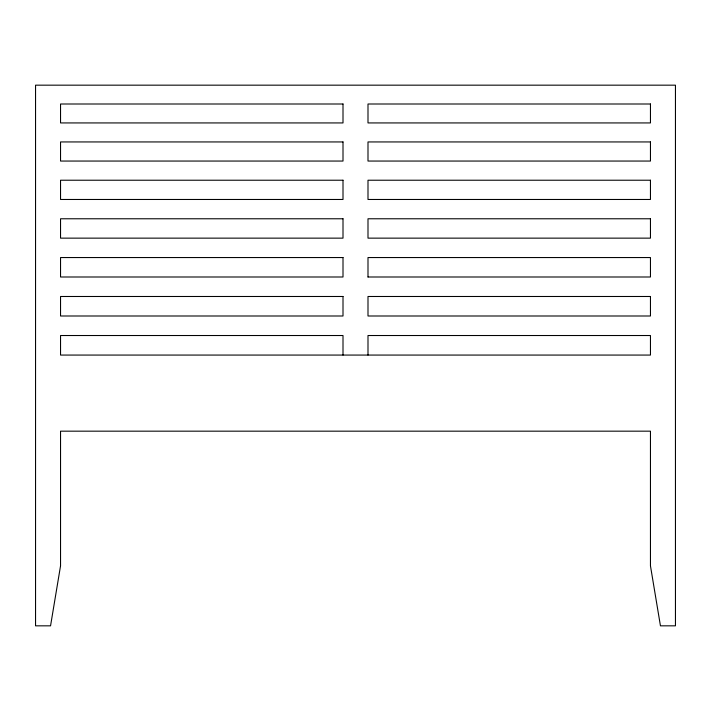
<?xml version="1.0" encoding="UTF-8"?>
<svg xmlns="http://www.w3.org/2000/svg" width="711" height="711" viewBox="0 0 711 711"><rect width="100%" height="100%" fill="white"/><g stroke="black" fill="none" stroke-linecap="round" stroke-linejoin="round"><path stroke-width="1.07" d="M367.996 276.997L650.458 276.997L650.458 257.551L367.996 257.551L367.996 276.997M367.996 355.065L367.996 335.521L650.458 335.521L650.458 355.065L60.542 355.065L60.542 335.521L343.004 335.521L343.004 355.065M60.542 565.858L50.552 625.831L35.55 625.831L35.55 85.169L675.45 85.169L675.45 625.831L660.448 625.831L650.458 565.858L650.458 431.168L60.542 431.168L60.542 565.858M343.004 104.002L60.542 104.002L60.542 122.932L343.004 122.932L343.004 104.002M650.458 104.002L367.996 104.002L367.996 122.932L650.458 122.932L650.458 104.002M343.004 141.942L60.542 141.942L60.542 161.05L343.004 161.05L343.004 141.942M650.458 141.942L367.996 141.942L367.996 161.05L650.458 161.05L650.458 141.942M343.004 180.221L60.542 180.221L60.542 199.471L343.004 199.471L343.004 180.221M650.458 180.221L367.996 180.221L367.996 199.471L650.458 199.471L650.458 180.221M343.004 218.775L60.542 218.775L60.542 238.141L343.004 238.141L343.004 218.775M650.458 218.775L367.996 218.775L367.996 238.141L650.458 238.141L650.458 218.775M343.004 257.551L60.542 257.551L60.542 276.997L343.004 276.997L343.004 257.551M343.004 296.487L60.542 296.487L60.542 315.995L343.004 315.995L343.004 296.487M650.458 296.487L367.996 296.487L367.996 315.995L650.458 315.995L650.458 296.487"/></g></svg>
